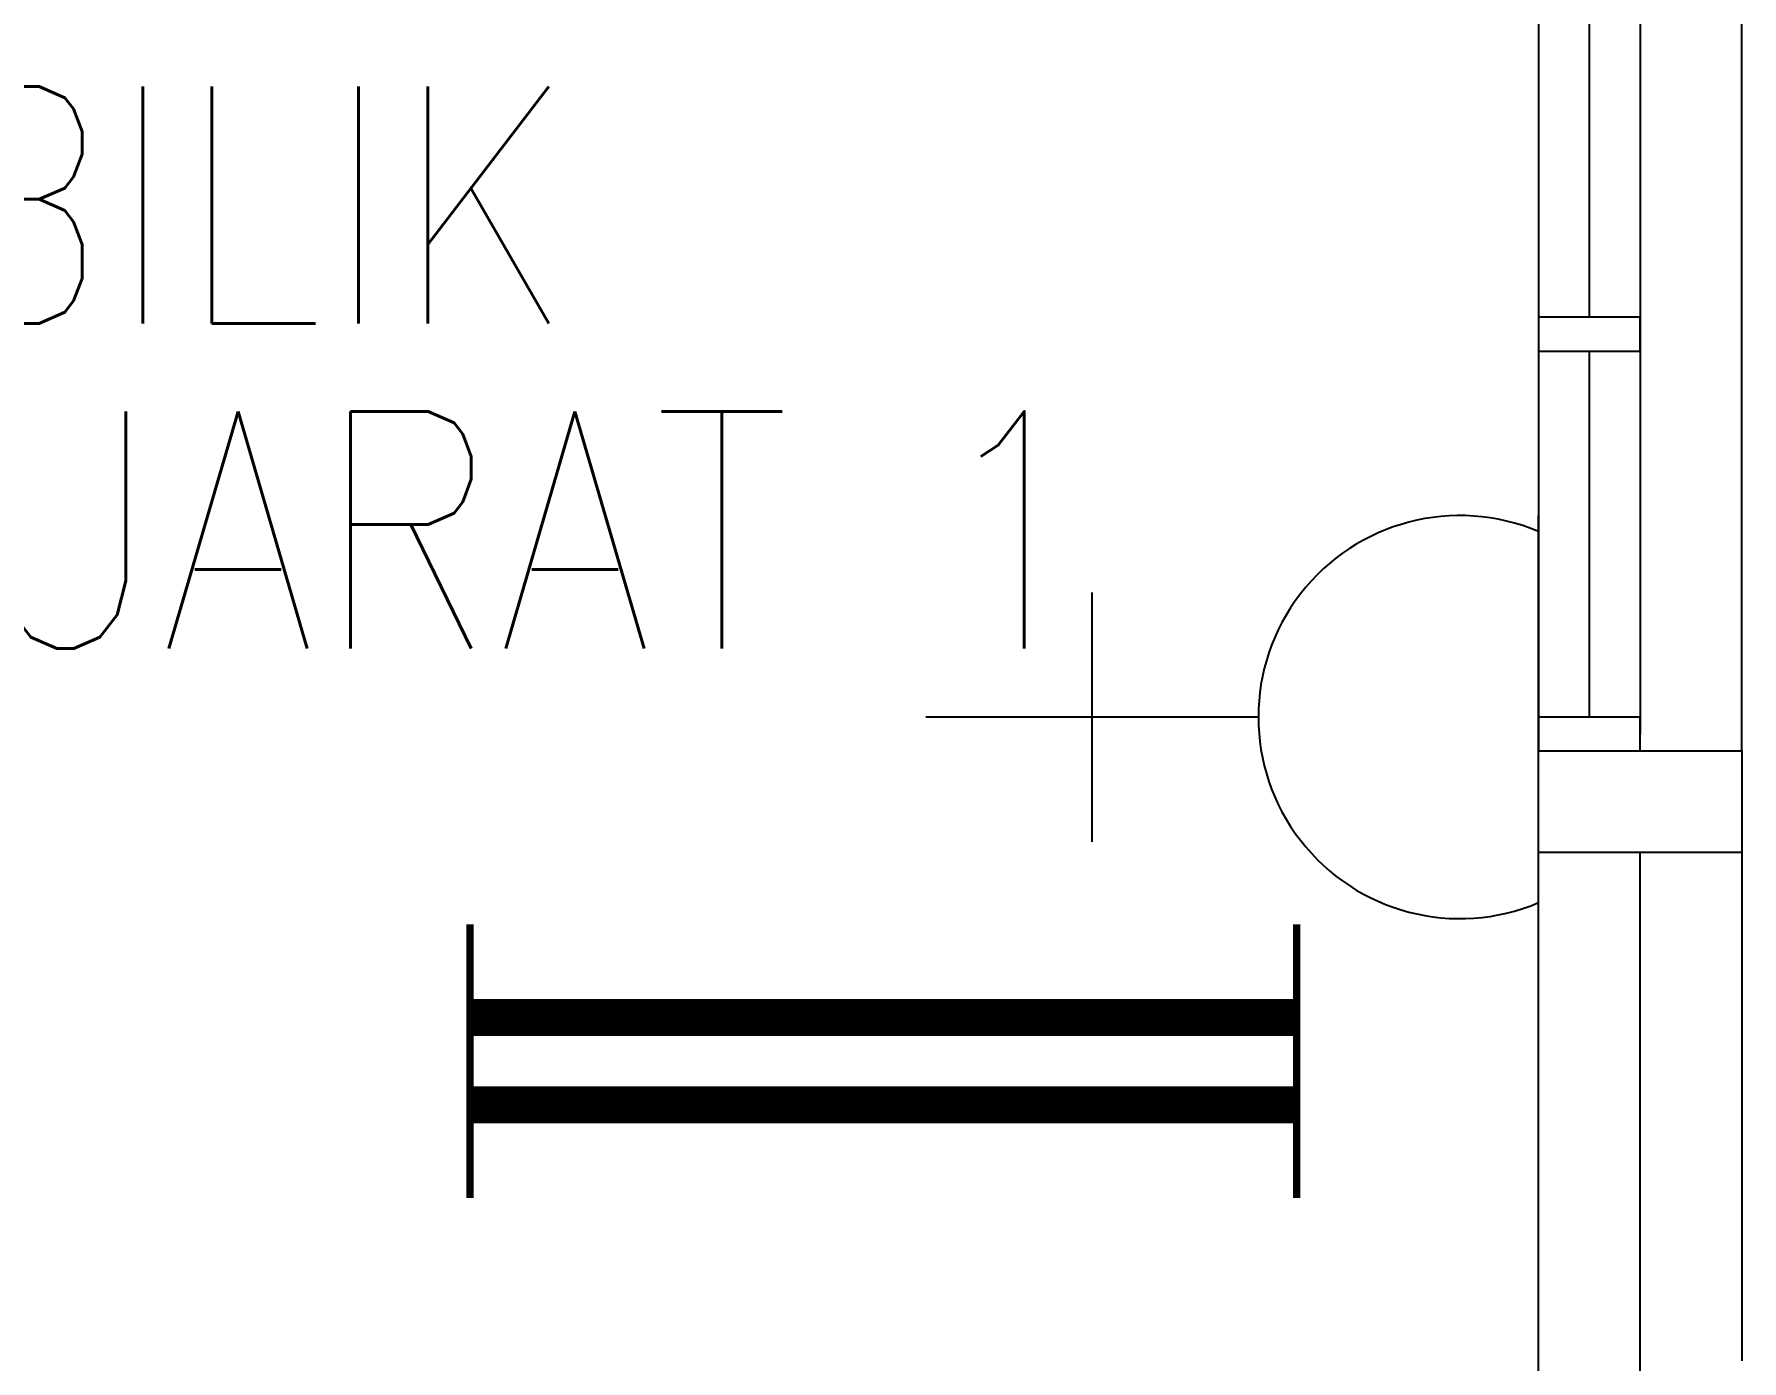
# Model space of a CAD drawing. Header units: inches. Extents: x 16928 to 514628, y -1471 to 241387.
# Drawn here: x 66918 to 69439, y 44785 to 46743 of the extents above; entities that cross this region are included whole.
import ezdxf
from ezdxf.enums import TextEntityAlignment as Align

# ---------------------------------------------------------------- set-up
doc = ezdxf.new("R2010")
doc.units = ezdxf.units.IN
doc.header["$MEASUREMENT"] = 0
for name, color, linetype in [('dxt_text', 4, 'Continuous'), ('ELECT', 6, 'Continuous'), ('FITTING', 8, 'Continuous'), ('LW', 2, 'Continuous'), ('TB', 8, 'Continuous'), ('WALL', 1, 'Continuous'), ('WIN', 9, 'Continuous')]:
    doc.layers.add(name, color=color, linetype=linetype)
doc.layers.add('t3', color=8, linetype='Continuous', lineweight=25)
doc.styles.add('LAILA', font='romans.shx', dxfattribs={"width": 0.85})

# ---------------------------------------------------------------- blocks, each defined once
blk = doc.blocks.new('YBC 2X36')
at = {"layer": 'FITTING', "color": 3}
for points, const_width in [([(-610, 200.9), (-610, -74.3)], 10.9), ([(610, 200.9), (610, -84.2)], 10.9), ([(-610, 63.3), (610, 63.3)], 54.6), ([(-610, 72.1), (-610, -203.2)], 10.9), ([(610, 72.1), (610, -203.2)], 10.9), ([(-610, -65.5), (610, -65.5)], 54.6)]:
    blk.add_lwpolyline(points, dxfattribs=dict(at, const_width=const_width))
blk = doc.blocks.new('13A SSO 300mm')
at = {"layer": 'ELECT', "color": 6}
for p, q in [((0, 413.8), (0, 904.4)), ((-184, 659.1), (184, 659.1)), ((-297.4, 0), (297.4, 0))]:
    blk.add_line(p, q, dxfattribs=at)
blk.add_arc((0, 116.3), 297.4, 336.9763, 203.0237, dxfattribs=at)

msp = doc.modelspace()

# ---------------------------------------------------------------- linework, layer by layer
at = {"layer": 'LW'}
for p, q in [((69438.6, 45685.5), (69438.6, 48685.5)), ((69438.6, 45535.5), (69438.6, 44785.5))]:
    msp.add_line(p, q, dxfattribs=at)
at = {"layer": 'WALL'}
for p, q in [((69138.6, 44110.5), (69138.6, 45685.5)), ((69288.6, 44110.5), (69288.6, 45535.5))]:
    msp.add_line(p, q, dxfattribs=at)
msp.add_lwpolyline([(69138.6, 45535.5), (69138.6, 45685.5), (69438.6, 45685.5), (69438.6, 45535.5)], close=True, dxfattribs=at)
at = {"layer": 'WIN'}
for p, q in [((69138.6, 48685.5), (69138.6, 45685.5)), ((69288.6, 48660.5), (69288.6, 45710.5)), ((69213.6, 46325.5), (69213.6, 46865.5)), ((69213.6, 45735.5), (69213.6, 46275.5))]:
    msp.add_line(p, q, dxfattribs=at)
for points in [[(69288.6, 46275.5), (69288.6, 46325.5), (69138.6, 46325.5), (69138.6, 46275.5)], [(69288.6, 45685.5), (69288.6, 45735.5), (69138.6, 45735.5), (69138.6, 45685.5)]]:
    msp.add_lwpolyline(points, close=True, dxfattribs=at)

# ---------------------------------------------------------------- block references
at = {"layer": 'dxt_text'}
msp.add_blockref('YBC 2X36', (68171.3, 45228.9), dxfattribs=at)
at = {"layer": 'TB', "color": 6, "linetype": 'Continuous', "rotation": 90}
msp.add_blockref('13A SSO 300mm', (69138.6, 45735.5), dxfattribs=at)

# ---------------------------------------------------------------- texts
at = {"layer": 't3', "style": 'LAILA', "width": 0.85}
for s, p in [('BILIK', (66759.4, 46666.3)), ('MESYUARAT 1', (65791, 46186.6))]:
    msp.add_text(s, height=350, dxfattribs=at).set_placement(p, align=Align.TOP_LEFT)

doc.saveas('drawing.dxf')
